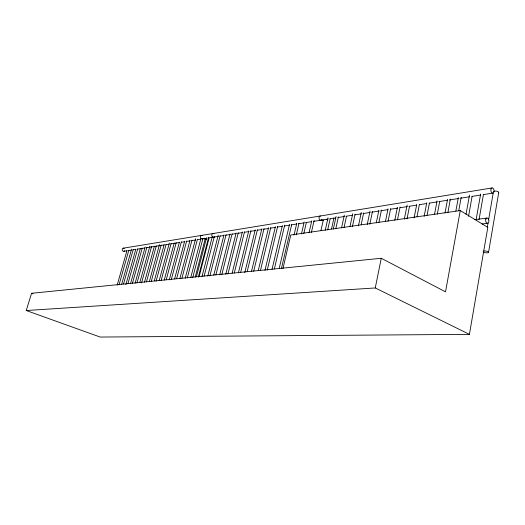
<?xml version="1.0" encoding="UTF-8"?>
<svg xmlns="http://www.w3.org/2000/svg" width="525" height="525" viewBox="0 0 525 525"><rect width="100%" height="100%" fill="white"/><g stroke="black" fill="none" stroke-linecap="round" stroke-linejoin="round"><path stroke-width="0.79" d="M488.532 252.42L498.717 192.603M487.331 227.194L488.02 223.158M488.578 219.929L493.159 193.285M460.274 210.571L445.528 291.848L381.288 258.274L31.579 293.285L26.25 310.524L100.183 337.05L469.422 334.366L487.804 227.371L460.274 210.571L290.778 234.99L282.955 268.518M476.09 219.877L480.631 194.073M479.043 219.581L483.427 194.565M466.056 214.193L469.481 195.07M468.536 216.287L472.093 196.357M455.877 211.004L458.325 197.617M458.738 210.709L461.18 197.308M445.029 212.966L447.556 199.362M447.858 212.658L450.378 199.041M437.305 214.174L439.694 201.508M434.51 214.482L437.056 201.029M427.074 215.25L429.391 203.175M424.154 216.379L426.786 202.702M417.008 216.7L419.331 204.757M414.12 217.823L416.765 204.291M404.316 219.227L407.124 205.058M407.006 218.905L409.5 206.305M394.8 220.231L397.386 207.414M397.471 219.896L400.043 207.067M388.067 221.248L390.652 208.556M26.25 310.524L375.25 287.956L381.288 258.274M385.429 221.576L388.021 208.898M376.267 222.895L378.866 210.348M378.873 222.567L381.465 210.013M369.79 224.26L372.468 211.457M367.211 224.608L370.066 211.017M358.444 225.862L361.305 212.415M361.161 224.726L363.674 212.855M352.38 226.754L355.071 214.213M350.031 226.308L352.728 213.78M341.539 227.935L344.321 215.145M344.033 227.574L346.461 216.372M335.777 228.762L338.389 216.884M331.531 228.933L333.828 218.531M333.309 229.117L336.098 216.457M325.257 230.272L328.046 217.737M327.692 229.917L330.133 218.945M320.972 230.442L323.295 220.067M309.035 232.759L311.752 220.815M311.423 232.385L314.134 220.434M301.448 233.979L304.192 222.036M303.811 233.599L306.37 222.449M296.349 234.793L298.935 223.643M281.4 268.629L291.644 224.818M294.007 235.174L296.783 223.237M279.248 268.203L289.518 224.411M272.022 269.364L282.391 225.566M274.339 268.997L284.681 225.173M264.954 270.447L275.422 226.61M267.212 270.224L277.673 226.295M258.3 270.336L268.57 227.699M260.433 270.559L270.775 227.489M253.7 271.228L264.036 228.559M247.177 271.543L257.414 229.622M251.475 271.458L261.837 228.788M240.588 272.639L250.917 230.665M244.775 272.573L255.235 229.858M238.396 272.882L248.752 230.915M232.135 273.184L242.393 231.945M234.308 272.934L244.538 231.696M225.789 274.26L236.145 232.962M227.948 274.004L238.278 232.7M219.68 274.87L230.016 233.933M221.819 274.614L232.129 233.677M213.76 275.133L223.985 234.911M215.887 274.87L226.091 234.649M207.749 276.176L218.269 235.082M209.862 275.907L220.152 235.607M202.04 276.426L212.251 236.821M204.14 276.15L214.325 236.545M195.215 277.233L205.249 238.619M196.435 276.655L206.535 237.753M198.312 277.167L208.596 237.471M199.119 276.609L208.904 238.783M190.844 277.213L200.918 238.639M192.708 277.718L202.965 238.363M181.958 278.132L191.986 240.135M185.227 278.217L195.602 238.75M187.287 277.935L197.426 239.256M176.636 278.663L186.644 240.982M179.918 278.421L189.971 240.424M171.288 279.628L181.381 241.828M174.608 278.952L184.636 241.27M164.227 280.107L174.228 242.97M166.228 279.805L176.21 242.668M169.273 279.93L179.393 242.123M159.18 280.613L169.372 242.99M161.168 280.311L171.124 243.469M154.311 280.777L164.161 244.591M156.069 281.249L166.117 244.282M146.449 281.879L156.345 245.844M149.303 281.715L159.462 244.604M151.266 281.4L161.188 245.077M141.586 282.798L151.574 246.619M144.5 282.194L154.416 246.159M135.089 283.257L145.189 246.914M137.012 282.929L146.875 247.38M139.867 282.332L149.874 246.153M130.508 283.71L140.365 248.43M132.425 283.382L142.255 248.108M123.546 283.94L133.225 249.552M125.875 284.616L135.824 249.178M127.995 283.493L137.708 248.843M117.16 285.16L126.952 250.609M119.044 284.826L128.815 250.268M121.656 284.268L131.578 249.099M123.29 248.181L492.043 187.95M123.867 251.285L127.103 250.779M128.717 250.523L131.138 250.143M132.759 249.887L135.988 249.375M137.602 249.119L144.88 247.971M146.495 247.721L164.273 244.912M165.887 244.663L169.122 244.151M170.737 243.895L179.622 242.491M181.243 242.242L184.472 241.73M186.093 241.474L190.129 240.837M191.75 240.581L195.786 239.945M197.4 239.689L200.635 239.183M206.292 238.291L202.23 238.927A1.798 1.45 80.8 0 0 202.899 238.553M207.88 238.035L218.38 236.381M219.995 236.125L224.031 235.489M225.645 235.239L230.488 234.472M232.102 234.216L236.138 233.579M237.759 233.33L242.602 232.562M244.217 232.306L248.253 231.669M249.867 231.42L255.518 230.527M257.132 230.272L261.975 229.51M263.589 229.254L268.439 228.487M270.053 228.237L275.704 227.345M277.318 227.089L282.161 226.327M284.583 225.94L289.426 225.179M291.04 224.923L296.697 224.031M298.312 223.781L303.962 222.889M305.576 222.633L311.227 221.74M313.648 221.36L328.184 219.069M329.798 218.813L335.449 217.921M337.87 217.54L344.328 216.523M345.942 216.267L352.406 215.25M354.828 214.863L361.285 213.846M362.9 213.59L370.164 212.448M371.779 212.192L379.05 211.043M380.664 210.794L387.929 209.646M390.351 209.265L397.615 208.117M400.043 207.736L407.308 206.588M408.923 206.338L416.187 205.19M419.416 204.678L426.687 203.536M429.109 203.155L437.181 201.882M438.795 201.626L447.674 200.222M449.288 199.973L458.981 198.443M460.596 198.188L469.475 196.79M471.896 196.402L480.782 195.005M483.203 194.624L492.89 193.095M474.652 219.686L486.839 218.078M482.009 223.978L487.699 223.256M31.579 293.285L33.108 293.856M204.107 238.658L206.318 239.689M375.25 287.956L469.422 334.366M321.392 219.575L323.367 220.625M483.164 251.409A2.75 0.866 8.6 0 1 487.174 251.331A2.75 0.866 8.6 0 1 487.627 252.82A2.75 0.866 8.6 0 1 483.308 251.882M493.644 191.441A2.697 1.011 7.3 0 1 497.208 191.33A2.697 1.011 7.3 0 1 498.507 192.832M333.552 218.111A2.146 0.715 11.9 0 1 333.539 218.84M321.622 219.785A2.126 1.542 81.4 0 1 319.095 218.682A2.126 1.542 81.4 0 1 320.591 216.018M326.596 219.233A2.126 0.702 12.1 0 1 327.646 220.054M124.727 250.655A1.582 1.358 80.2 0 1 122.837 251.009A1.582 1.358 80.2 0 1 122.43 248.811A1.582 1.358 80.2 0 1 124.32 248.456M212.802 237.037A1.831 1.463 80.9 0 1 211.903 234.465A1.831 1.463 80.9 0 1 214.029 233.874M214.482 236.421A1.831 1.463 80.9 0 1 213.563 237.143M208.235 238.14A1.792 0.505 14.6 0 1 208.786 238.882M201.849 238.941A1.798 1.45 80.8 0 1 200.471 236.736A1.798 1.45 80.8 0 1 202.348 235.489M485.848 219.102A2.632 1.614 82.9 0 0 487.279 223.269A2.632 1.614 82.9 0 0 488.683 219.634A2.632 1.614 82.9 0 0 485.848 219.102M491.059 188.934A2.605 1.588 81.8 0 0 492.476 193.088A2.605 1.588 81.8 0 0 493.854 189.551A2.605 1.588 81.8 0 0 491.059 188.934"/></g></svg>
